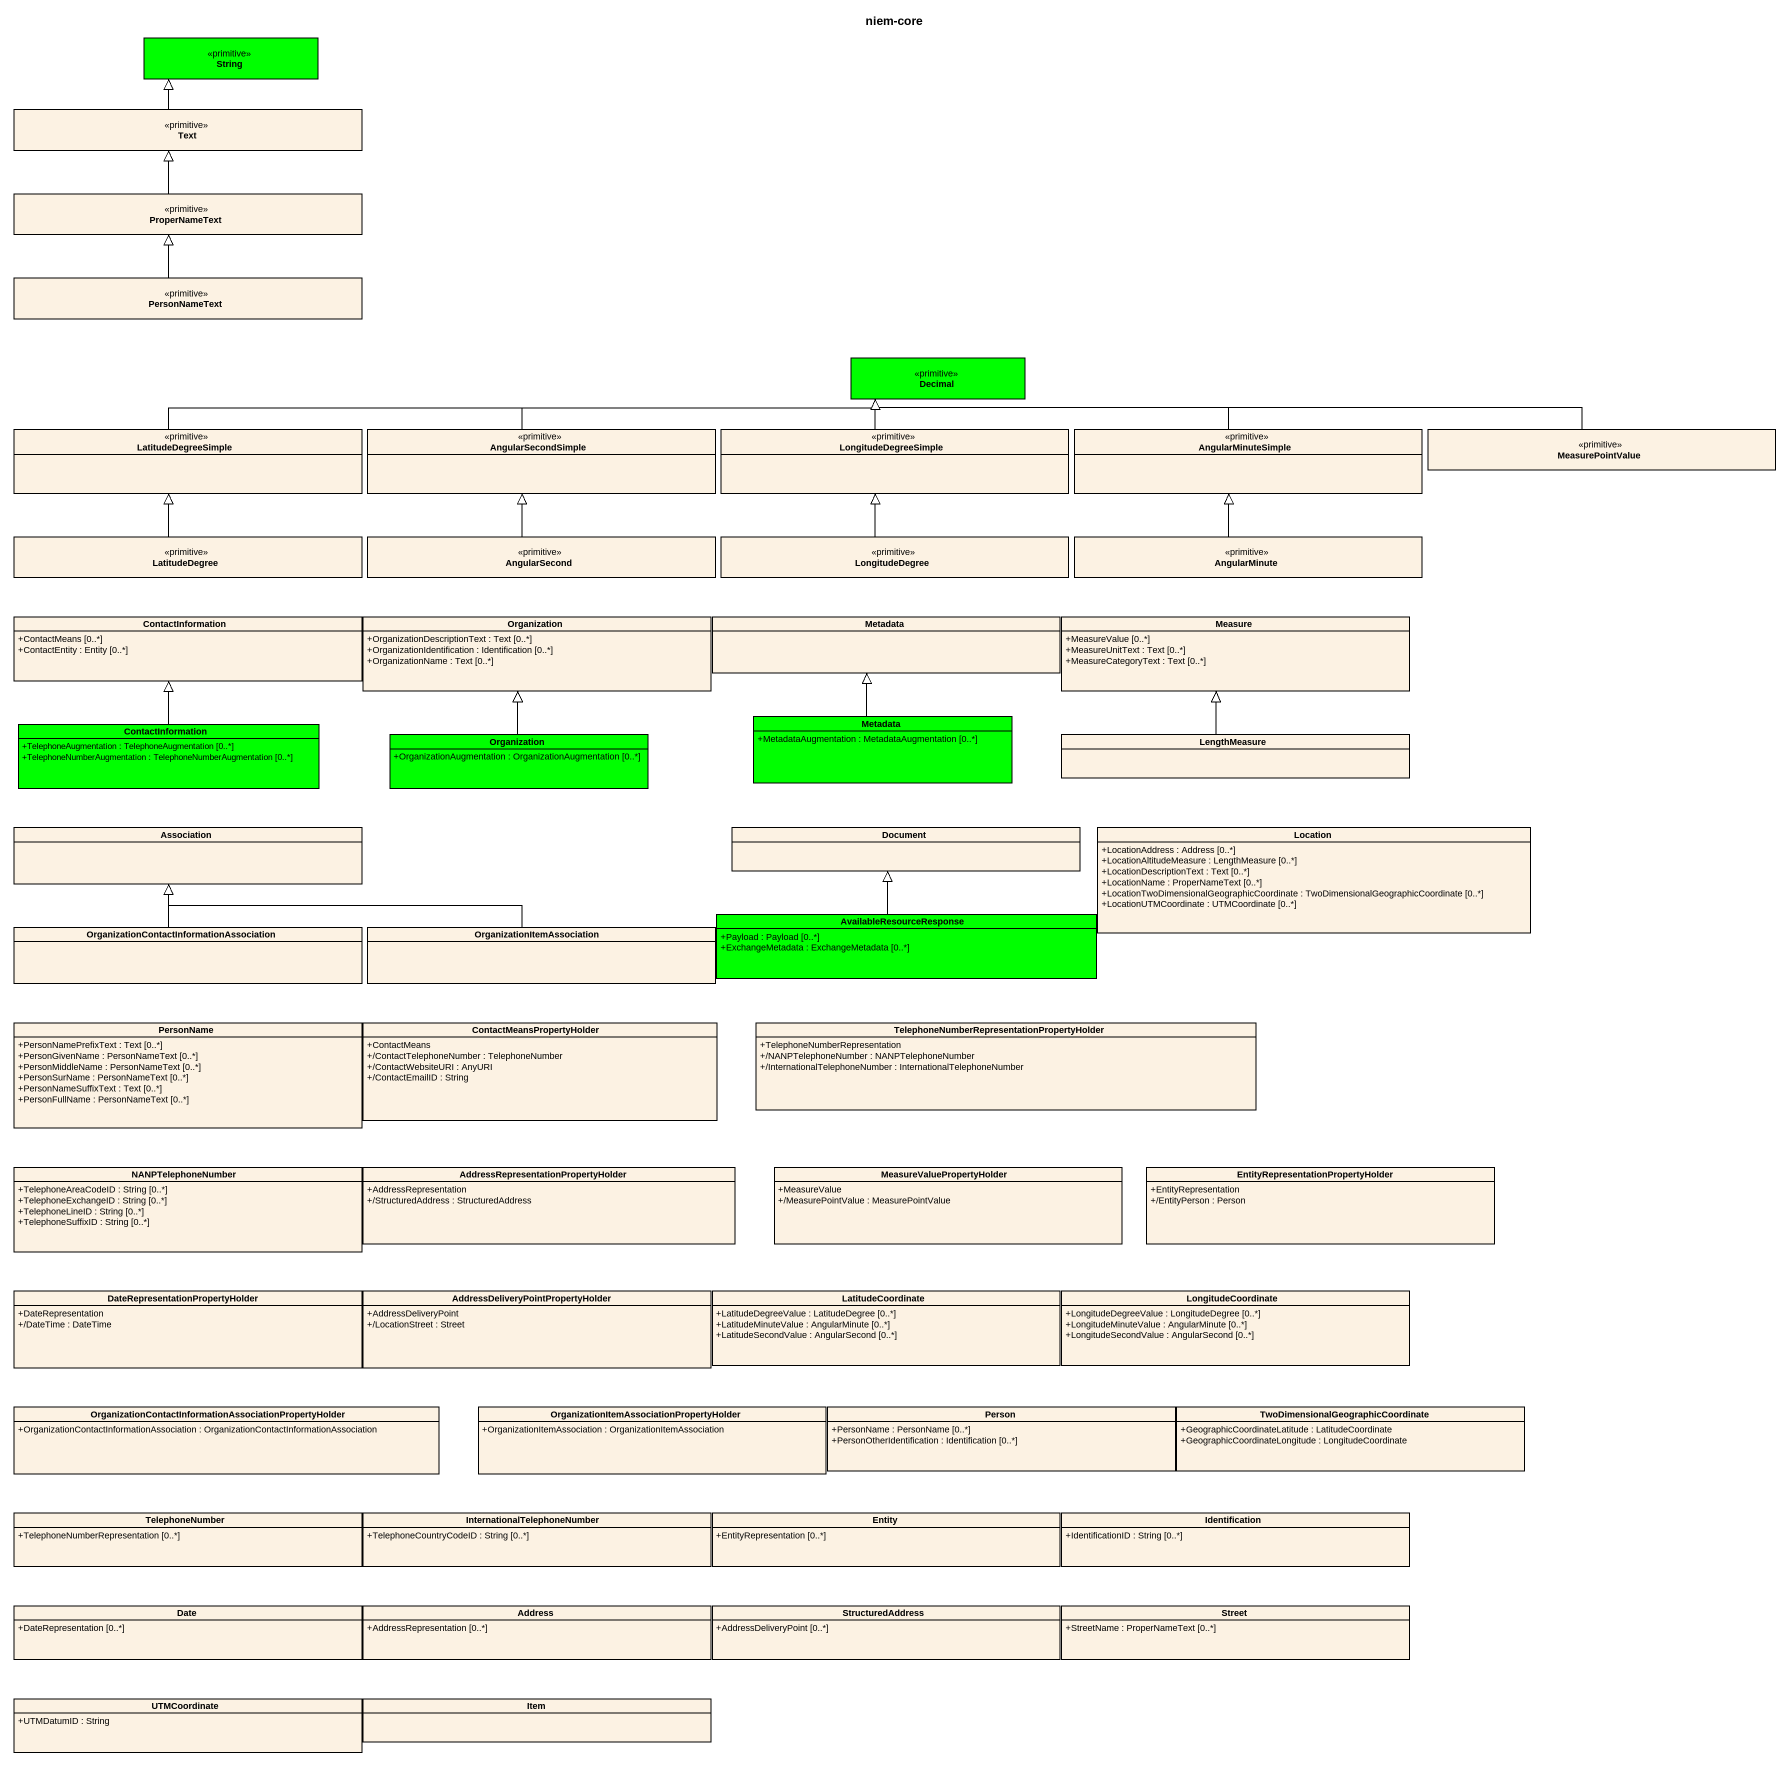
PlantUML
@startuml
title niem-core
hide circle
hide empty members
skinparam classAttributeIconSize 0
class String <<primitive>> #00FF00
class Text <<primitive>>
class ProperNameText <<primitive>>
class PersonNameText <<primitive>>
class Decimal <<primitive>> #00FF00
class LatitudeDegreeSimple <<primitive>>
class AngularSecondSimple <<primitive>>
class LongitudeDegreeSimple <<primitive>>
class AngularMinuteSimple <<primitive>>
class MeasurePointValue <<primitive>>
class LatitudeDegree <<primitive>>
class AngularSecond <<primitive>>
class LongitudeDegree <<primitive>>
class AngularMinute <<primitive>>
class ContactInformation {
  +ContactMeans [0..*]
  +ContactEntity : Entity [0..*]
}
class Organization {
  +OrganizationDescriptionText : Text [0..*]
  +OrganizationIdentification : Identification [0..*]
  +OrganizationName : Text [0..*]
}
class Metadata
class Measure {
  +MeasureValue [0..*]
  +MeasureUnitText : Text [0..*]
  +MeasureCategoryText : Text [0..*]
}
class "ContactInformation" as ContactInformation_2 #00FF00 {
  +TelephoneAugmentation : TelephoneAugmentation [0..*]
  +TelephoneNumberAugmentation : TelephoneNumberAugmentation [0..*]
}
class "Organization" as Organization_2 #00FF00 {
  +OrganizationAugmentation : OrganizationAugmentation [0..*]
}
class "Metadata" as Metadata_2 #00FF00 {
  +MetadataAugmentation : MetadataAugmentation [0..*]
}
class LengthMeasure
class Association
class Document
class Location {
  +LocationAddress : Address [0..*]
  +LocationAltitudeMeasure : LengthMeasure [0..*]
  +LocationDescriptionText : Text [0..*]
  +LocationName : ProperNameText [0..*]
  +LocationTwoDimensionalGeographicCoordinate : TwoDimensionalGeographicCoordinate [0..*]
  +LocationUTMCoordinate : UTMCoordinate [0..*]
}
class "OrganizationContactInformationAssociation" as OrganizationContactInformati
class OrganizationItemAssociation
class AvailableResourceResponse #00FF00 {
  +Payload : Payload [0..*]
  +ExchangeMetadata : ExchangeMetadata [0..*]
}
class PersonName {
  +PersonNamePrefixText : Text [0..*]
  +PersonGivenName : PersonNameText [0..*]
  +PersonMiddleName : PersonNameText [0..*]
  +PersonSurName : PersonNameText [0..*]
  +PersonNameSuffixText : Text [0..*]
  +PersonFullName : PersonNameText [0..*]
}
class ContactMeansPropertyHolder {
  +ContactMeans
  +/ContactTelephoneNumber : TelephoneNumber
  +/ContactWebsiteURI : AnyURI
  +/ContactEmailID : String
}
class "TelephoneNumberRepresentationPropertyHolder" as TelephoneNumberRepresentatio {
  +TelephoneNumberRepresentation
  +/NANPTelephoneNumber : NANPTelephoneNumber
  +/InternationalTelephoneNumber : InternationalTelephoneNumber
}
class NANPTelephoneNumber {
  +TelephoneAreaCodeID : String [0..*]
  +TelephoneExchangeID : String [0..*]
  +TelephoneLineID : String [0..*]
  +TelephoneSuffixID : String [0..*]
}
class "AddressRepresentationPropertyHolder" as AddressRepresentationPropert {
  +AddressRepresentation
  +/StructuredAddress : StructuredAddress
}
class MeasureValuePropertyHolder {
  +MeasureValue
  +/MeasurePointValue : MeasurePointValue
}
class "EntityRepresentationPropertyHolder" as EntityRepresentationProperty {
  +EntityRepresentation
  +/EntityPerson : Person
}
class "DateRepresentationPropertyHolder" as DateRepresentationPropertyHo {
  +DateRepresentation
  +/DateTime : DateTime
}
class "AddressDeliveryPointPropertyHolder" as AddressDeliveryPointProperty {
  +AddressDeliveryPoint
  +/LocationStreet : Street
}
class LatitudeCoordinate {
  +LatitudeDegreeValue : LatitudeDegree [0..*]
  +LatitudeMinuteValue : AngularMinute [0..*]
  +LatitudeSecondValue : AngularSecond [0..*]
}
class LongitudeCoordinate {
  +LongitudeDegreeValue : LongitudeDegree [0..*]
  +LongitudeMinuteValue : AngularMinute [0..*]
  +LongitudeSecondValue : AngularSecond [0..*]
}
class "OrganizationContactInformationAssociationPropertyHolder" as OrganizationContactInformati_2 {
  +OrganizationContactInformationAssociation : OrganizationContactInformationAssociation
}
class "OrganizationItemAssociationPropertyHolder" as OrganizationItemAssociationP {
  +OrganizationItemAssociation : OrganizationItemAssociation
}
class "Person" as Person_ {
  +PersonName : PersonName [0..*]
  +PersonOtherIdentification : Identification [0..*]
}
class "TwoDimensionalGeographicCoordinate" as TwoDimensionalGeographicCoor {
  +GeographicCoordinateLatitude : LatitudeCoordinate
  +GeographicCoordinateLongitude : LongitudeCoordinate
}
class TelephoneNumber {
  +TelephoneNumberRepresentation [0..*]
}
class InternationalTelephoneNumber {
  +TelephoneCountryCodeID : String [0..*]
}
class "Entity" as Entity_ {
  +EntityRepresentation [0..*]
}
class Identification {
  +IdentificationID : String [0..*]
}
class Date {
  +DateRepresentation [0..*]
}
class Address {
  +AddressRepresentation [0..*]
}
class StructuredAddress {
  +AddressDeliveryPoint [0..*]
}
class Street {
  +StreetName : ProperNameText [0..*]
}
class UTMCoordinate {
  +UTMDatumID : String
}
class Item
Text -up-|> String
ProperNameText -up-|> Text
PersonNameText -up-|> ProperNameText
LatitudeDegreeSimple -right-|> Decimal
AngularSecondSimple -right-|> Decimal
LongitudeDegreeSimple -up-|> Decimal
AngularMinuteSimple -left-|> Decimal
MeasurePointValue -left-|> Decimal
LatitudeDegree -up-|> LatitudeDegreeSimple
AngularSecond -up-|> AngularSecondSimple
LongitudeDegree -up-|> LongitudeDegreeSimple
AngularMinute -up-|> AngularMinuteSimple
ContactInformation_2 -up-|> ContactInformation
Organization_2 -up-|> Organization
Metadata_2 -up-|> Metadata
LengthMeasure -up-|> Measure
OrganizationContactInformati -up-|> Association
OrganizationItemAssociation -left-|> Association
AvailableResourceResponse -up-|> Document
@enduml
